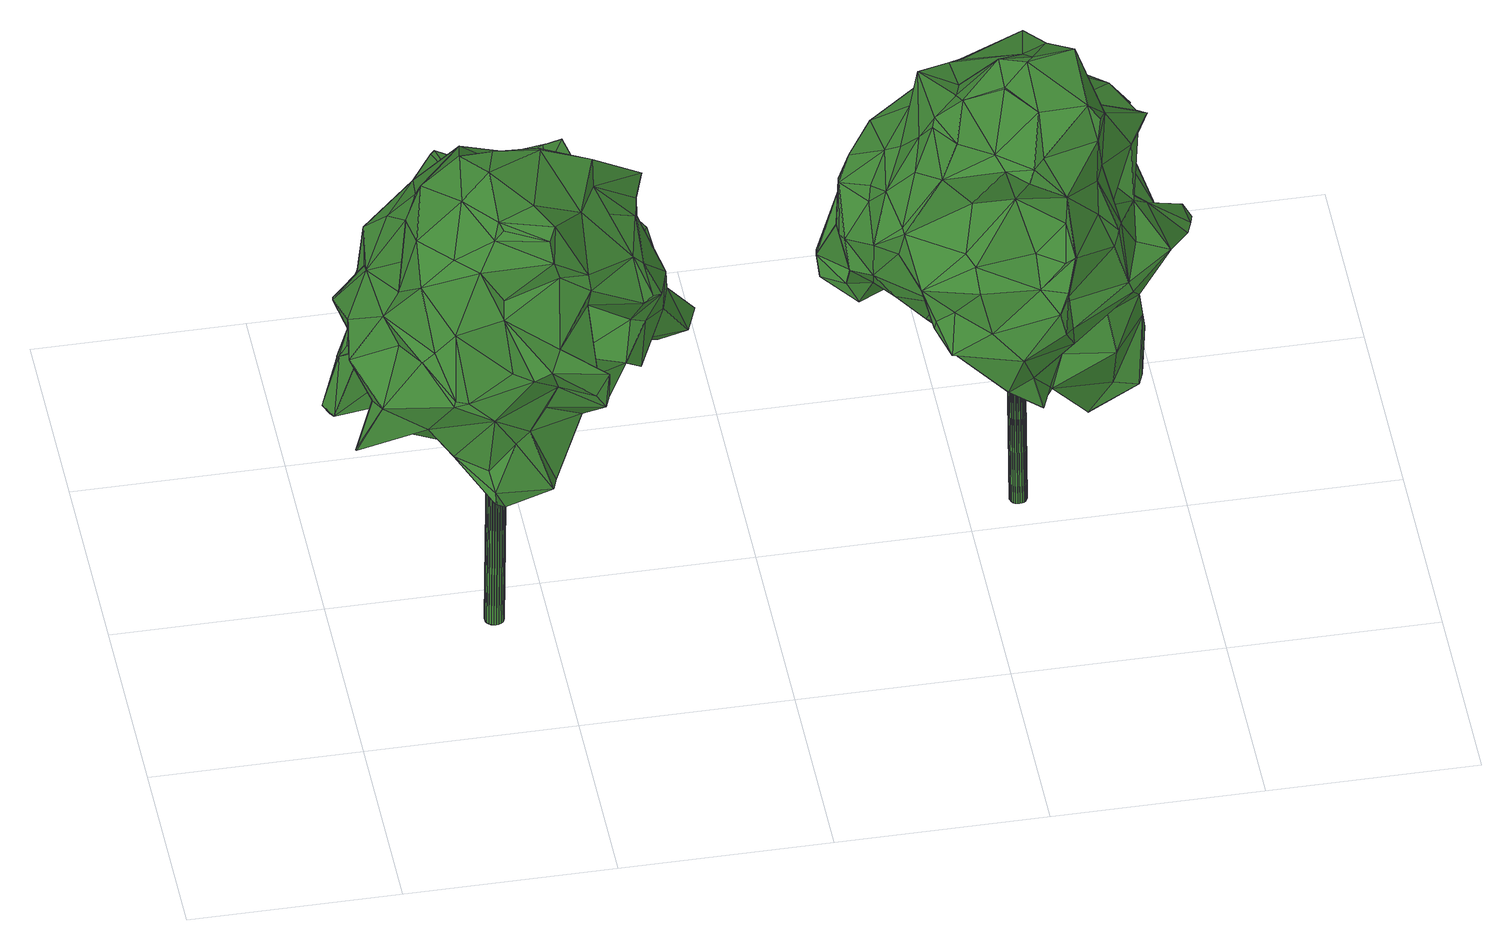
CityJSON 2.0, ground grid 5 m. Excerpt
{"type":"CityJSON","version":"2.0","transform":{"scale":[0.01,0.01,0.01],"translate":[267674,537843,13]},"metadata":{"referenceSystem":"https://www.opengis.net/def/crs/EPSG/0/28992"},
"CityObjects":{
"tree1":{"type":"SolitaryVegetationObject","attributes":{"gtid":250,"crown_width_m":8.04,"crown_median_z":22.15,"crown_r50_m":0.34,"crown_porosity":0.907,"trunk_H_m":8.92,"trunk_DBH_m":0.458,"trunk_radius_m":0.229,"trunk_base_height_m":13.23,"original_gtid":"250"},"geometry":[{"type":"Solid","lod":"3","boundaries":[[[[0,1,2]],[[3,4,5]],[[6,7,8]],[[9,10,11]],[[12,13,14]],[[12,15,13]],[[16,5,17]],[[18,19,20]],[[21,22,23]],[[21,23,24]],[[25,26,23]],[[25,27,26]],[[28,29,30]],[[13,31,32]],[[33,34,35]],[[36,37,38]],[[39,40,41]],[[42,43,44]],[[45,46,47]],[[48,49,50]],[[51,52,53]],[[54,52,51]],[[43,53,52]],[[55,56,4]],[[57,58,59]],[[60,61,37]],[[55,4,3]],[[42,62,63]],[[64,65,66]],[[67,68,69]],[[67,70,68]],[[71,4,72]],[[5,4,71]],[[73,74,75]],[[30,76,77]],[[30,77,28]],[[78,79,80]],[[81,82,83]],[[3,84,85]],[[86,87,88]],[[7,89,8]],[[90,89,7]],[[85,91,92]],[[0,2,93]],[[33,94,34]],[[95,34,94]],[[96,97,98]],[[97,99,98]],[[93,2,100]],[[100,2,1]],[[101,102,103]],[[54,61,60]],[[104,105,88]],[[41,40,106]],[[107,73,75]],[[108,109,110]],[[86,88,105]],[[111,112,113]],[[114,115,43]],[[114,43,42]],[[116,117,118]],[[119,118,117]],[[38,120,63]],[[18,78,121]],[[11,122,9]],[[123,124,125]],[[112,126,127]],[[31,13,128]],[[15,128,13]],[[129,47,111]],[[64,19,18]],[[124,130,131]],[[132,131,130]],[[73,107,133]],[[134,35,135]],[[134,135,136]],[[137,27,20]],[[27,25,20]],[[138,134,136]],[[139,140,141]],[[125,124,131]],[[142,143,144]],[[145,66,146]],[[132,65,131]],[[19,137,20]],[[105,147,148]],[[66,65,149]],[[66,149,146]],[[62,44,150]],[[31,151,32]],[[107,152,6]],[[19,6,152]],[[72,4,153]],[[150,37,36]],[[150,60,37]],[[118,112,116]],[[36,63,62]],[[154,155,156]],[[154,156,1]],[[35,34,135]],[[157,27,158]],[[159,160,161]],[[54,60,52]],[[38,63,36]],[[39,162,40]],[[72,153,163]],[[164,17,120]],[[165,166,148]],[[167,8,89]],[[167,89,90]],[[168,169,170]],[[50,49,171]],[[172,139,173]],[[114,10,115]],[[13,32,14]],[[37,61,51]],[[51,61,54]],[[36,62,150]],[[146,149,68]],[[42,44,62]],[[109,173,141]],[[104,88,87]],[[154,97,96]],[[165,174,166]],[[175,176,177]],[[60,150,44]],[[60,44,43]],[[52,60,43]],[[135,178,136]],[[86,166,179]],[[17,180,63]],[[174,172,181]],[[148,172,174]],[[151,51,32]],[[24,182,21]],[[112,127,116]],[[183,184,185]],[[59,98,186]],[[7,6,145]],[[187,188,189]],[[10,167,90]],[[190,98,59]],[[48,191,49]],[[27,137,192]],[[27,192,158]],[[103,102,193]],[[186,98,99]],[[67,69,194]],[[195,30,29]],[[196,30,195]],[[130,197,198]],[[199,162,155]],[[90,7,145]],[[14,32,53]],[[128,15,127]],[[24,104,182]],[[9,115,10]],[[53,32,51]],[[105,166,86]],[[200,39,41]],[[142,144,108]],[[142,108,158]],[[8,167,163]],[[201,87,162]],[[97,0,93]],[[0,154,1]],[[65,64,121]],[[26,24,23]],[[155,87,86]],[[190,202,96]],[[91,203,55]],[[19,152,137]],[[6,133,107]],[[3,92,91]],[[85,92,3]],[[204,205,138]],[[28,206,82]],[[147,26,140]],[[207,69,68]],[[208,195,184]],[[208,184,16]],[[187,189,159]],[[70,169,168]],[[14,169,12]],[[8,73,133]],[[8,133,6]],[[27,140,26]],[[25,23,20]],[[209,129,113]],[[203,91,85]],[[210,113,160]],[[68,70,168]],[[145,146,168]],[[68,149,132]],[[211,115,53]],[[187,176,188]],[[205,212,181]],[[65,121,131]],[[130,124,213]],[[214,159,215]],[[214,215,190]],[[216,209,57]],[[178,217,85]],[[194,117,116]],[[209,113,210]],[[218,219,127]],[[67,219,70]],[[101,103,77]],[[207,194,69]],[[194,119,117]],[[157,140,27]],[[26,147,24]],[[168,220,145]],[[64,18,121]],[[68,168,146]],[[148,139,172]],[[123,182,221]],[[131,121,125]],[[222,81,99]],[[217,203,85]],[[207,223,194]],[[123,213,124]],[[123,221,213]],[[191,171,49]],[[222,100,48]],[[179,166,181]],[[130,198,224]],[[139,148,140]],[[118,113,112]],[[29,28,82]],[[182,104,200]],[[200,104,225]],[[105,148,166]],[[129,209,216]],[[180,5,10]],[[180,17,5]],[[226,183,185]],[[84,5,16]],[[157,158,108]],[[227,226,228]],[[24,147,104]],[[177,119,224]],[[229,163,230]],[[196,208,231]],[[76,196,231]],[[196,195,208]],[[220,168,170]],[[232,233,75]],[[214,190,58]],[[214,58,160]],[[75,233,107]],[[152,107,233]],[[224,198,177]],[[31,128,193]],[[227,234,235]],[[71,10,5]],[[197,175,198]],[[213,221,236]],[[185,82,228]],[[195,82,185]],[[3,5,84]],[[100,191,48]],[[118,160,113]],[[183,84,184]],[[6,237,145]],[[174,181,166]],[[226,178,85]],[[134,144,143]],[[160,58,210]],[[56,153,4]],[[238,237,66]],[[239,46,45]],[[0,97,154]],[[205,173,109]],[[96,98,190]],[[10,71,167]],[[72,167,71]],[[240,202,189]],[[240,189,188]],[[188,40,199]],[[113,129,111]],[[239,45,47]],[[239,193,46]],[[228,234,227]],[[38,151,31]],[[156,191,1]],[[241,74,73]],[[241,73,230]],[[181,172,173]],[[173,205,181]],[[99,97,222]],[[182,200,221]],[[41,221,200]],[[41,236,221]],[[195,185,184]],[[202,190,215]],[[55,153,56]],[[76,30,196]],[[190,59,58]],[[104,147,105]],[[227,204,226]],[[205,204,227]],[[137,152,233]],[[228,226,185]],[[130,213,197]],[[178,242,136]],[[226,204,242]],[[178,226,242]],[[204,138,242]],[[138,136,242]],[[134,138,144]],[[205,144,138]],[[243,47,46]],[[57,210,58]],[[186,57,59]],[[216,57,186]],[[132,149,65]],[[37,51,151]],[[95,203,244]],[[20,78,18]],[[217,244,203]],[[23,78,20]],[[78,22,79]],[[23,22,78]],[[64,237,19]],[[145,238,66]],[[19,237,6]],[[235,234,50]],[[224,223,132]],[[90,11,10]],[[38,37,151]],[[31,76,231]],[[206,77,103]],[[77,206,28]],[[181,212,171]],[[206,83,82]],[[154,96,202]],[[177,161,118]],[[177,118,119]],[[29,82,195]],[[17,164,16]],[[208,16,164]],[[229,8,163]],[[244,135,245]],[[244,245,95]],[[126,111,243]],[[111,126,112]],[[161,187,159]],[[126,46,193]],[[162,199,40]],[[231,208,164]],[[156,171,191]],[[243,46,126]],[[141,140,157]],[[160,118,161]],[[173,139,141]],[[197,213,236]],[[126,193,128]],[[125,246,123]],[[171,212,50]],[[205,50,212]],[[127,126,128]],[[31,247,76]],[[77,247,101]],[[77,76,247]],[[161,177,187]],[[160,159,214]],[[72,163,167]],[[123,246,182]],[[21,182,246]],[[114,180,10]],[[203,95,74]],[[153,74,241]],[[203,74,153]],[[55,203,153]],[[75,74,142]],[[95,142,74]],[[15,12,218]],[[171,179,181]],[[156,179,171]],[[86,179,155]],[[156,155,179]],[[141,157,110]],[[240,188,199]],[[240,199,155]],[[202,240,154]],[[155,154,240]],[[246,80,21]],[[55,3,91]],[[48,50,228]],[[17,63,120]],[[129,206,47]],[[215,159,189]],[[116,67,194]],[[148,147,140]],[[127,219,116]],[[218,70,219]],[[226,85,183]],[[63,248,42]],[[31,120,38]],[[231,120,31]],[[103,193,239]],[[103,239,206]],[[82,81,222]],[[210,57,209]],[[143,249,94]],[[95,94,249]],[[35,94,33]],[[70,218,169]],[[12,169,218]],[[143,142,249]],[[142,95,249]],[[143,94,134]],[[134,94,35]],[[81,83,99]],[[1,191,100]],[[165,148,174]],[[95,245,34]],[[135,34,245]],[[177,176,187]],[[15,218,127]],[[188,176,106]],[[41,106,176]],[[41,176,236]],[[175,236,176]],[[100,97,93]],[[222,97,100]],[[197,236,175]],[[106,40,188]],[[109,141,110]],[[157,108,110]],[[66,237,64]],[[53,43,211]],[[211,43,115]],[[122,169,14]],[[9,14,53]],[[9,122,14]],[[216,186,83]],[[99,83,186]],[[200,201,39]],[[90,145,220]],[[145,237,238]],[[222,48,228]],[[228,82,222]],[[180,248,63]],[[84,183,85]],[[73,8,229]],[[73,229,230]],[[115,9,53]],[[220,170,11]],[[130,224,132]],[[116,219,67]],[[111,47,243]],[[122,11,250]],[[169,250,170]],[[122,250,169]],[[164,120,231]],[[194,223,119]],[[224,119,223]],[[68,223,207]],[[132,223,68]],[[47,206,239]],[[158,232,142]],[[192,232,158]],[[201,104,87]],[[104,201,225]],[[200,225,201]],[[75,142,232]],[[192,137,232]],[[39,201,162]],[[87,155,162]],[[121,78,80]],[[121,80,125]],[[246,125,80]],[[84,16,184]],[[129,83,206]],[[170,250,11]],[[247,102,101]],[[31,102,247]],[[31,193,102]],[[215,189,202]],[[232,137,233]],[[235,50,205]],[[114,248,180]],[[129,216,83]],[[90,220,11]],[[50,234,228]],[[22,80,79]],[[22,21,80]],[[42,248,114]],[[144,205,251]],[[205,227,235]],[[144,251,108]],[[108,251,109]],[[109,251,205]],[[135,244,178]],[[217,178,244]],[[177,198,175]],[[241,163,153]],[[230,163,241]],[[252,253,254]],[[252,254,255]],[[255,254,256]],[[255,256,257]],[[254,253,258]],[[254,258,256]],[[256,258,259]],[[256,259,257]],[[258,253,260]],[[258,260,259]],[[259,260,261]],[[259,261,257]],[[260,253,262]],[[260,262,261]],[[261,262,263]],[[261,263,257]],[[262,253,264]],[[262,264,263]],[[263,264,265]],[[263,265,257]],[[264,253,266]],[[264,266,265]],[[265,266,267]],[[265,267,257]],[[266,253,268]],[[266,268,267]],[[267,268,269]],[[267,269,257]],[[268,253,270]],[[268,270,269]],[[269,270,271]],[[269,271,257]],[[270,253,272]],[[270,272,271]],[[271,272,273]],[[271,273,257]],[[272,253,274]],[[272,274,273]],[[273,274,275]],[[273,275,257]],[[274,253,276]],[[274,276,275]],[[275,276,277]],[[275,277,257]],[[276,253,278]],[[276,278,277]],[[277,278,279]],[[277,279,257]],[[278,253,280]],[[278,280,279]],[[279,280,281]],[[279,281,257]],[[280,253,282]],[[280,282,281]],[[281,282,283]],[[281,283,257]],[[282,253,284]],[[282,284,283]],[[283,284,285]],[[283,285,257]],[[284,253,286]],[[284,286,285]],[[285,286,287]],[[285,287,257]],[[286,253,288]],[[286,288,287]],[[287,288,289]],[[287,289,257]],[[288,253,290]],[[288,290,289]],[[289,290,291]],[[289,291,257]],[[290,253,292]],[[290,292,291]],[[291,292,293]],[[291,293,257]],[[292,253,294]],[[292,294,293]],[[293,294,295]],[[293,295,257]],[[294,253,296]],[[294,296,295]],[[295,296,297]],[[295,297,257]],[[296,253,298]],[[296,298,297]],[[297,298,299]],[[297,299,257]],[[298,253,300]],[[298,300,299]],[[299,300,301]],[[299,301,257]],[[300,253,252]],[[300,252,301]],[[301,252,255]],[[301,255,257]]]]}]},
"tree2":{"type":"SolitaryVegetationObject","attributes":{"gtid":303,"crown_width_m":7.8,"crown_median_z":21.35,"crown_r50_m":0.351,"crown_porosity":0.903,"trunk_H_m":8.15,"trunk_DBH_m":0.416,"trunk_radius_m":0.208,"trunk_base_height_m":13.2,"original_gtid":"303"},"geometry":[{"type":"Solid","lod":"3","boundaries":[[[[302,303,304]],[[305,306,307]],[[307,308,305]],[[309,310,311]],[[312,313,314]],[[315,316,317]],[[318,319,320]],[[321,322,323]],[[324,325,326]],[[327,328,329]],[[330,331,332]],[[306,333,307]],[[334,335,336]],[[337,303,302]],[[305,338,339]],[[340,338,305]],[[326,341,324]],[[334,333,335]],[[342,343,344]],[[345,346,347]],[[348,349,350]],[[303,351,304]],[[337,351,303]],[[321,352,322]],[[353,354,355]],[[353,355,356]],[[357,343,358]],[[359,360,320]],[[314,338,361]],[[320,329,359]],[[352,321,362]],[[363,364,365]],[[366,367,368]],[[357,369,327]],[[370,304,371]],[[351,371,304]],[[372,373,363]],[[364,373,374]],[[372,374,373]],[[325,375,376]],[[377,378,379]],[[305,339,380]],[[305,380,381]],[[322,382,323]],[[383,384,385]],[[356,386,353]],[[370,371,387]],[[370,387,388]],[[389,390,386]],[[391,392,388]],[[391,302,392]],[[349,348,387]],[[321,323,393]],[[393,394,321]],[[395,396,397]],[[398,399,400]],[[332,401,402]],[[350,349,389]],[[396,403,397]],[[319,311,404]],[[405,406,407]],[[381,408,306]],[[409,410,330]],[[411,412,413]],[[386,390,353]],[[329,328,359]],[[400,399,314]],[[400,314,313]],[[414,415,416]],[[417,385,384]],[[418,419,379]],[[420,421,422]],[[358,423,424]],[[375,420,425]],[[426,357,427]],[[428,366,429]],[[382,430,323]],[[431,333,334]],[[432,433,434]],[[402,434,433]],[[342,344,375]],[[408,335,306]],[[349,387,405]],[[349,405,390]],[[409,435,436]],[[345,437,438]],[[439,440,441]],[[442,443,328]],[[444,443,442]],[[445,446,447]],[[353,390,354]],[[432,448,449]],[[450,449,448]],[[356,355,341]],[[355,324,341]],[[433,451,452]],[[315,317,453]],[[454,317,316]],[[374,455,364]],[[433,432,451]],[[456,317,457]],[[456,457,458]],[[362,313,429]],[[385,459,383]],[[391,350,460]],[[326,376,461]],[[344,461,376]],[[462,463,445]],[[464,463,462]],[[465,374,466]],[[421,459,385]],[[341,467,356]],[[313,362,398]],[[391,388,350]],[[350,388,348]],[[403,468,397]],[[469,470,331]],[[312,314,428]],[[471,472,473]],[[474,472,471]],[[474,473,472]],[[379,419,377]],[[335,408,475]],[[335,475,401]],[[443,476,360]],[[460,477,426]],[[394,478,479]],[[428,429,312]],[[443,360,359]],[[375,425,342]],[[480,342,425]],[[481,482,449]],[[395,482,481]],[[483,482,468]],[[347,437,345]],[[484,333,431]],[[485,486,308]],[[428,314,361]],[[487,425,420]],[[488,358,343]],[[342,488,343]],[[429,352,362]],[[361,338,340]],[[381,306,305]],[[331,470,489]],[[331,489,332]],[[422,487,420]],[[412,469,331]],[[487,480,425]],[[490,491,492]],[[493,494,495]],[[397,482,395]],[[496,481,449]],[[463,430,382]],[[458,307,317]],[[375,497,420]],[[401,434,402]],[[337,302,374]],[[458,317,498]],[[311,465,309]],[[459,421,499]],[[392,304,388]],[[500,398,362]],[[490,470,491]],[[357,327,427]],[[342,480,423]],[[438,476,345]],[[322,495,382]],[[461,467,326]],[[328,443,359]],[[501,434,380]],[[501,380,339]],[[438,360,476]],[[363,365,502]],[[320,360,503]],[[328,327,369]],[[341,326,467]],[[386,356,467]],[[467,504,386]],[[347,505,478]],[[357,426,506]],[[504,477,386]],[[330,507,409]],[[435,409,507]],[[354,491,508]],[[413,412,509]],[[336,335,474]],[[336,474,431]],[[358,424,369]],[[423,358,488]],[[342,423,488]],[[357,358,369]],[[415,371,351]],[[325,499,497]],[[421,497,499]],[[310,427,327]],[[332,402,507]],[[337,510,351]],[[327,404,310]],[[377,511,378]],[[452,451,435]],[[346,443,444]],[[483,468,512]],[[439,511,440]],[[325,376,326]],[[350,477,460]],[[461,504,467]],[[328,369,424]],[[513,514,487]],[[462,445,364]],[[505,444,515]],[[354,516,355]],[[508,516,354]],[[442,424,444]],[[442,328,424]],[[387,348,388]],[[510,517,415]],[[416,415,517]],[[481,403,395]],[[496,403,481]],[[396,395,403]],[[310,404,311]],[[429,313,312]],[[459,325,324]],[[487,518,513]],[[519,403,496]],[[471,492,491]],[[470,469,491]],[[508,491,469]],[[490,492,473]],[[438,394,520]],[[510,372,363]],[[493,458,494]],[[426,427,521]],[[431,471,407]],[[453,431,407]],[[343,357,506]],[[343,506,461]],[[411,413,417]],[[478,394,437]],[[407,406,453]],[[315,365,454]],[[480,487,514]],[[332,489,401]],[[365,364,447]],[[344,376,375]],[[435,522,436]],[[368,340,486]],[[406,414,453]],[[361,340,368]],[[409,436,417]],[[505,347,523]],[[524,441,515]],[[524,515,513]],[[439,441,524]],[[421,420,497]],[[417,525,526]],[[444,505,523]],[[479,468,519]],[[403,519,468]],[[397,468,482]],[[478,468,479]],[[418,526,525]],[[527,421,385]],[[505,512,478]],[[346,523,347]],[[512,505,528]],[[515,528,505]],[[441,528,515]],[[440,528,441]],[[364,445,447]],[[318,520,464]],[[469,411,508]],[[411,469,412]],[[411,417,384]],[[350,389,529]],[[509,410,413]],[[513,518,524]],[[439,524,518]],[[422,518,487]],[[530,518,422]],[[431,317,307]],[[530,526,518]],[[422,526,530]],[[511,379,378]],[[320,404,329]],[[431,453,317]],[[418,518,526]],[[511,518,418]],[[439,518,511]],[[471,473,492]],[[390,531,354]],[[491,407,471]],[[477,504,506]],[[477,506,426]],[[461,506,504]],[[520,394,430]],[[329,404,327]],[[363,502,414]],[[453,414,502]],[[521,427,310]],[[366,368,486]],[[485,366,486]],[[308,458,532]],[[308,307,458]],[[308,486,305]],[[305,486,340]],[[389,349,390]],[[345,476,346]],[[331,330,410]],[[332,507,330]],[[392,302,304]],[[507,402,433]],[[433,452,507]],[[424,533,444]],[[423,533,424]],[[532,366,485]],[[302,466,374]],[[463,464,430]],[[520,430,464]],[[394,438,437]],[[534,426,521]],[[426,534,460]],[[302,391,534]],[[460,534,391]],[[354,531,491]],[[454,365,447]],[[351,510,415]],[[374,372,337]],[[510,337,372]],[[343,461,344]],[[532,485,308]],[[513,533,514]],[[515,533,513]],[[514,533,480]],[[423,480,533]],[[515,444,533]],[[325,497,375]],[[493,352,429]],[[449,450,535]],[[496,535,450]],[[534,521,536]],[[482,377,449]],[[440,511,377]],[[537,440,377]],[[537,377,482]],[[537,528,440]],[[417,436,525]],[[525,436,522]],[[377,419,538]],[[370,388,304]],[[539,364,363]],[[444,523,346]],[[496,449,535]],[[310,309,536]],[[314,448,339]],[[448,432,501]],[[448,501,339]],[[450,448,314]],[[355,459,324]],[[339,338,314]],[[537,483,528]],[[512,528,483]],[[432,434,501]],[[496,399,519]],[[314,399,450]],[[318,464,462]],[[318,462,319]],[[521,310,536]],[[374,465,455]],[[315,502,365]],[[453,502,315]],[[394,479,500]],[[394,500,321]],[[478,437,347]],[[398,400,313]],[[352,493,322]],[[532,458,540]],[[495,322,493]],[[321,500,362]],[[346,476,443]],[[317,456,498]],[[458,498,456]],[[401,489,473]],[[490,489,470]],[[473,489,490]],[[383,459,355]],[[450,399,496]],[[434,401,475]],[[536,466,302]],[[454,458,457]],[[454,457,317]],[[463,446,445]],[[527,422,421]],[[484,431,307]],[[526,527,417]],[[422,527,526]],[[331,509,412]],[[454,316,315]],[[320,503,318]],[[325,459,499]],[[539,373,364]],[[539,363,373]],[[318,503,520]],[[438,520,503]],[[484,307,333]],[[474,471,431]],[[438,503,360]],[[384,383,411]],[[527,385,417]],[[319,404,320]],[[364,455,462]],[[319,462,455]],[[519,399,479]],[[479,399,500]],[[500,399,398]],[[416,517,414]],[[363,517,510]],[[414,517,363]],[[411,516,508]],[[368,367,361]],[[366,428,367]],[[355,516,383]],[[383,516,411]],[[482,483,537]],[[507,452,435]],[[477,350,529]],[[477,529,386]],[[449,377,538]],[[534,536,302]],[[432,449,451]],[[435,451,522]],[[451,449,538]],[[361,367,428]],[[491,531,407]],[[389,386,529]],[[536,309,466]],[[309,465,466]],[[405,407,531]],[[405,531,390]],[[495,494,454]],[[447,495,454]],[[454,494,458]],[[511,418,379]],[[323,430,393]],[[393,430,394]],[[408,381,475]],[[380,434,475]],[[380,475,381]],[[371,415,541]],[[371,541,387]],[[405,387,541]],[[447,446,495]],[[334,336,431]],[[465,311,455]],[[319,455,311]],[[401,473,474]],[[401,474,335]],[[417,410,409]],[[413,410,417]],[[509,331,410]],[[478,512,468]],[[306,335,333]],[[405,541,406]],[[415,414,541]],[[406,541,414]],[[525,522,419]],[[525,419,418]],[[451,419,522]],[[451,538,419]],[[532,540,366]],[[429,366,540]],[[493,429,540]],[[458,493,540]],[[382,446,463]],[[495,446,382]],[[542,543,544]],[[542,544,545]],[[545,544,546]],[[545,546,547]],[[544,543,548]],[[544,548,546]],[[546,548,549]],[[546,549,547]],[[548,543,550]],[[548,550,549]],[[549,550,551]],[[549,551,547]],[[550,543,552]],[[550,552,551]],[[551,552,553]],[[551,553,547]],[[552,543,554]],[[552,554,553]],[[553,554,555]],[[553,555,547]],[[554,543,556]],[[554,556,555]],[[555,556,557]],[[555,557,547]],[[556,543,558]],[[556,558,557]],[[557,558,559]],[[557,559,547]],[[558,543,560]],[[558,560,559]],[[559,560,561]],[[559,561,547]],[[560,543,562]],[[560,562,561]],[[561,562,563]],[[561,563,547]],[[562,543,564]],[[562,564,563]],[[563,564,565]],[[563,565,547]],[[564,543,566]],[[564,566,565]],[[565,566,567]],[[565,567,547]],[[566,543,568]],[[566,568,567]],[[567,568,569]],[[567,569,547]],[[568,543,570]],[[568,570,569]],[[569,570,571]],[[569,571,547]],[[570,543,572]],[[570,572,571]],[[571,572,573]],[[571,573,547]],[[572,543,574]],[[572,574,573]],[[573,574,575]],[[573,575,547]],[[574,543,576]],[[574,576,575]],[[575,576,577]],[[575,577,547]],[[576,543,578]],[[576,578,577]],[[577,578,579]],[[577,579,547]],[[578,543,580]],[[578,580,579]],[[579,580,581]],[[579,581,547]],[[580,543,582]],[[580,582,581]],[[581,582,583]],[[581,583,547]],[[582,543,584]],[[582,584,583]],[[583,584,585]],[[583,585,547]],[[584,543,586]],[[584,586,585]],[[585,586,587]],[[585,587,547]],[[586,543,588]],[[586,588,587]],[[587,588,589]],[[587,589,547]],[[588,543,590]],[[588,590,589]],[[589,590,591]],[[589,591,547]],[[590,543,542]],[[590,542,591]],[[591,542,545]],[[591,545,547]]]]}]}
},
"vertices":[
[856,486,811],[830,426,801],[838,459,791],[268,372,829],[172,355,834],[255,444,702],[99,292,1073],[34,386,992],[21,300,946],[137,566,802],[97,496,790],[27,539,928],[194,792,886],[168,702,852],[165,701,853],[208,763,878],[282,440,687],[245,476,645],[253,235,1268],[177,236,1195],[305,193,1257],[487,237,1331],[470,207,1315],[476,191,1261],[560,217,1192],[358,175,1180],[490,196,1211],[352,145,1148],[480,600,721],[531,576,687],[480,600,717],[214,618,710],[95,687,704],[313,26,698],[312,29,697],[336,40,676],[143,618,550],[121,699,573],[177,619,560],[717,472,1180],[718,475,1178],[735,498,1230],[29,533,572],[58,628,666],[12,593,555],[348,480,986],[313,594,964],[463,529,918],[654,438,781],[657,372,855],[550,372,835],[106,729,587],[67,712,593],[91,687,704],[89,727,583],[223,241,900],[169,331,869],[658,665,935],[663,688,945],[705,638,884],[67,710,590],[90,726,580],[25,564,553],[162,556,569],[183,331,1255],[217,463,1302],[178,442,1222],[277,691,1128],[228,626,1177],[274,699,1143],[146,647,1029],[174,447,824],[98,327,776],[74,162,908],[175,141,848],[225,81,959],[393,644,706],[434,609,725],[349,247,1302],[373,263,1314],[363,275,1331],[601,484,777],[556,467,770],[543,576,903],[324,396,753],[349,238,754],[738,262,1067],[705,306,1126],[715,244,1082],[41,388,949],[25,530,928],[267,184,813],[334,257,908],[813,497,779],[314,39,720],[232,128,769],[729,599,910],[756,516,795],[722,609,880],[644,500,792],[760,424,785],[409,599,714],[286,514,743],[432,491,791],[681,308,1149],[691,224,1078],[716,489,1191],[165,157,1038],[468,92,974],[575,67,918],[551,62,959],[496,609,924],[374,643,1009],[494,705,914],[95,562,734],[92,564,736],[348,674,1058],[379,697,1134],[485,689,1070],[404,680,1145],[187,577,585],[287,330,1360],[82,576,937],[484,414,1413],[377,429,1412],[353,338,1430],[315,646,944],[294,688,927],[264,676,871],[496,610,920],[430,528,1272],[305,458,1384],[327,579,1306],[129,255,1012],[452,60,694],[344,71,675],[461,156,633],[243,163,1103],[463,92,694],[562,106,987],[476,112,1070],[579,49,1032],[318,71,911],[369,84,823],[403,94,847],[91,465,1064],[153,539,1155],[564,203,1155],[561,228,1090],[211,501,1245],[14,594,552],[126,698,613],[193,157,1062],[95,234,784],[782,439,926],[765,358,1047],[761,369,926],[448,57,1049],[406,52,1034],[655,706,1070],[585,754,1019],[534,722,1081],[714,447,1147],[86,262,813],[310,533,672],[546,353,1026],[673,298,969],[81,403,833],[108,601,1075],[133,656,984],[86,566,957],[691,265,852],[543,124,962],[587,98,921],[532,259,913],[571,618,1255],[596,580,1205],[571,652,1220],[449,181,646],[708,307,950],[190,495,641],[652,237,893],[566,337,1276],[425,321,759],[428,465,705],[500,374,704],[629,605,922],[578,621,1120],[660,518,1128],[662,658,1063],[754,671,909],[723,391,822],[368,123,1002],[261,517,834],[296,726,1170],[463,517,661],[424,573,702],[512,500,1265],[525,604,1256],[712,448,1145],[607,409,1286],[711,446,1148],[760,570,998],[229,161,785],[459,153,713],[536,164,821],[465,515,853],[285,715,1171],[414,526,680],[495,703,911],[500,738,894],[77,638,688],[651,239,891],[485,451,1386],[663,689,948],[671,674,1046],[558,604,916],[348,206,745],[225,718,912],[268,604,982],[97,528,1023],[608,431,1349],[653,451,770],[324,630,1164],[450,614,1238],[568,404,1220],[457,189,675],[440,240,760],[546,355,692],[61,223,883],[11,158,797],[309,536,673],[260,85,961],[230,87,970],[438,292,762],[461,317,841],[584,455,1298],[142,335,1103],[197,426,1117],[355,448,874],[740,530,1008],[13,159,794],[463,156,635],[361,614,1003],[326,147,741],[306,90,743],[450,304,1344],[399,628,715],[118,554,619],[307,88,747],[80,576,939],[448,134,878],[398,395,23],[375,395,23],[397,401,22],[410,411,915],[409,417,915],[387,411,915],[395,407,22],[407,423,915],[391,411,22],[403,427,915],[386,415,22],[398,431,915],[380,417,22],[393,433,915],[375,418,23],[387,434,915],[369,417,23],[381,433,915],[363,415,23],[375,431,915],[359,411,23],[371,427,915],[355,406,23],[367,422,915],[353,401,23],[365,416,915],[352,395,23],[364,410,916],[353,389,23],[365,405,916],[355,383,23],[368,399,916],[359,379,23],[371,394,916],[364,375,23],[376,391,916],[369,373,23],[382,389,916],[375,372,23],[388,388,916],[381,373,23],[393,389,916],[387,375,23],[399,391,915],[392,379,23],[404,395,915],[395,384,23],[407,400,915],[397,389,23],[409,405,915],
[1251,830,813],[1186,754,704],[1181,731,711],[1653,315,590],[1630,280,591],[1533,414,586],[1654,343,592],[1359,927,800],[1402,924,873],[1392,938,804],[1908,543,541],[1888,553,568],[1888,453,657],[1530,476,643],[1534,475,642],[1530,427,592],[1603,931,692],[1506,948,725],[1530,966,753],[1879,760,601],[1804,796,551],[1826,857,549],[1456,444,1252],[1487,546,1290],[1423,547,1248],[1483,932,944],[1659,943,1011],[1583,990,884],[1675,228,951],[1614,247,954],[1654,210,904],[1585,300,675],[1564,260,771],[1538,238,663],[1443,310,809],[1189,754,703],[1811,411,502],[1810,357,638],[1749,383,444],[1415,528,1236],[1657,718,1256],[1498,778,1204],[1498,654,1243],[1799,953,845],[1818,912,937],[1900,857,929],[1210,596,884],[1217,565,896],[1226,691,957],[1185,704,667],[1874,634,545],[1329,440,1020],[1331,423,1015],[1418,428,1163],[1369,503,1128],[1472,878,1080],[1530,812,1180],[1618,1001,876],[1619,987,868],[1874,423,475],[1876,634,548],[1438,635,723],[1475,784,719],[1510,626,642],[1835,473,510],[1873,426,474],[1749,385,441],[1584,897,1064],[1255,642,723],[1234,638,695],[1300,699,778],[1379,763,834],[1320,836,782],[1585,622,1336],[1481,591,1268],[1883,544,927],[1822,540,1002],[1817,460,996],[1684,362,649],[1647,309,601],[1780,813,567],[1553,362,1222],[1603,325,1211],[1617,349,1230],[1309,538,1049],[1224,535,825],[1213,651,867],[1280,605,965],[1266,465,955],[1231,723,941],[1293,709,823],[1814,872,596],[1820,819,755],[2025,600,789],[2033,630,780],[2014,644,809],[1837,638,610],[1869,591,737],[1840,550,627],[1570,214,773],[1667,208,845],[2030,630,777],[1457,944,797],[1269,487,844],[1319,479,780],[1404,398,817],[1621,248,594],[1701,266,1021],[1698,267,1021],[1584,404,1099],[1619,338,986],[1687,332,1071],[1345,611,702],[1260,615,655],[1304,637,670],[1688,320,1160],[1795,470,1112],[1830,411,980],[1645,591,1344],[1647,453,1309],[1759,449,1317],[1685,872,1190],[1687,876,1173],[1662,614,1337],[1322,821,1018],[1409,873,982],[1886,454,477],[1889,586,536],[1811,871,596],[1450,404,728],[1846,343,828],[1688,241,829],[1694,258,770],[1803,351,967],[1769,369,1054],[1787,877,838],[1746,979,747],[1923,592,1144],[1901,591,1087],[1904,631,1122],[1674,915,993],[1676,917,991],[1777,824,1084],[1579,804,709],[1666,795,662],[1580,654,659],[1876,432,739],[1951,438,859],[1874,434,741],[1836,346,856],[1670,273,884],[1389,471,708],[1569,598,596],[1454,874,751],[1551,473,661],[1574,561,640],[1721,524,629],[1536,401,1243],[1259,746,988],[1418,736,1225],[1598,856,688],[1661,819,653],[1623,888,637],[1344,896,786],[1313,877,816],[1391,573,1171],[1955,662,794],[1475,315,986],[1478,262,949],[1378,310,821],[1410,256,781],[1410,253,782],[1416,259,780],[1602,272,667],[1784,946,858],[1328,667,1060],[1905,801,899],[1893,686,761],[1712,715,1283],[2013,571,784],[1920,574,889],[1860,638,896],[1594,361,688],[1787,431,517],[1748,386,444],[1760,616,1343],[1533,810,1180],[1503,249,836],[1424,298,872],[1353,326,924],[1382,302,848],[1833,638,608],[1661,589,657],[1709,705,646],[1979,588,770],[1584,545,1316],[1644,410,686],[1584,543,1313],[1847,702,657],[1792,378,745],[1487,526,706],[1627,918,713],[1363,655,1076],[1921,799,998],[1409,787,1079],[1677,237,933],[1458,344,1004],[1678,279,997],[1310,648,671],[1881,565,1078],[1887,739,914],[1739,672,1232],[1730,690,1264],[1860,735,1121],[1485,412,1094],[1310,645,670],[1812,524,1220],[1938,640,777],[1699,915,710],[1284,797,903],[1820,379,988],[1866,814,978],[1753,628,1179],[1774,408,1120],[1779,425,1226],[1644,377,1236],[1860,704,1071],[1286,616,1004],[1788,441,1278],[1319,437,945],[1785,465,564],[1730,788,1164],[1280,797,904],[1857,562,820],[1313,878,820],[1872,576,926],[1871,451,884],[1481,709,805],[1792,517,612],[1276,525,790],[1646,595,20],[1625,595,20],[1645,601,20],[1636,594,835],[1635,599,835],[1615,594,835],[1643,605,20],[1633,604,835],[1640,610,20],[1630,608,835],[1635,613,20],[1626,612,835],[1630,615,20],[1621,614,835],[1625,616,20],[1615,614,835],[1620,615,20],[1610,614,835],[1615,613,20],[1605,612,835],[1610,610,20],[1601,608,835],[1607,605,20],[1597,604,835],[1605,600,20],[1595,599,835],[1604,595,20],[1594,594,834],[1605,590,20],[1595,588,834],[1607,585,20],[1597,583,835],[1610,580,20],[1601,579,835],[1615,577,20],[1605,576,835],[1620,575,20],[1610,574,835],[1625,574,20],[1615,573,835],[1630,575,20],[1621,574,835],[1635,577,20],[1626,576,835],[1640,580,20],[1630,579,835],[1643,585,20],[1633,583,835],[1645,590,20],[1635,588,835]
]}
